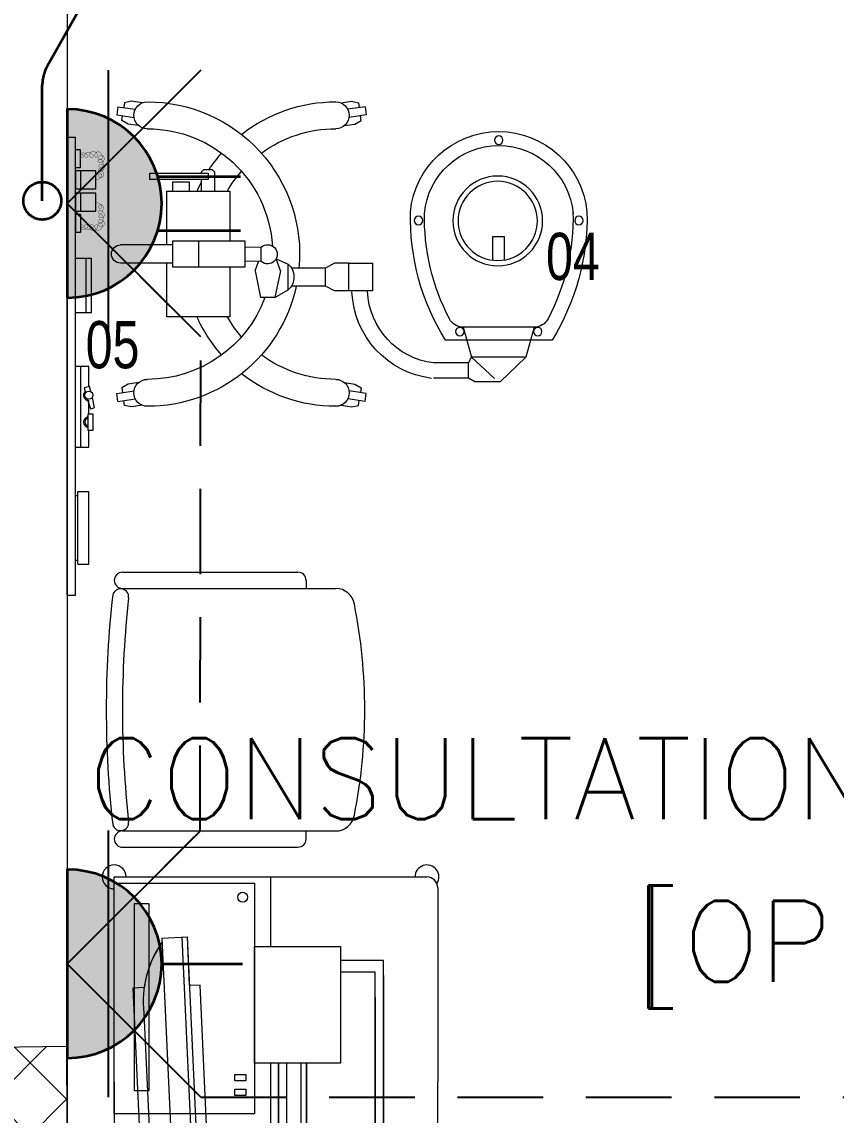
# Model space of a CAD drawing. Header units: inches. Extents: x -12418 to 242017, y -29325 to 19878.
# Drawn here: x 41715 to 43225, y -5720 to -3692 of the extents above; entities that cross this region are included whole.
import ezdxf
from ezdxf.enums import TextEntityAlignment as Align

# ---------------------------------------------------------------- set-up
doc = ezdxf.new("R2010")
doc.units = ezdxf.units.IN
doc.header["$LTSCALE"] = 25
doc.header["$MEASUREMENT"] = 0
doc.linetypes.add('DASHDOT', pattern=[25.4, 12.7, -6.35, 0, -6.35])
doc.linetypes.add('HIDDEN', pattern=[9.525, 6.35, -3.175])
doc.layers.get('0').update_dxf_attribs({"color": 8})
doc.layers.get('Defpoints').update_dxf_attribs({"color": 8})
for name, color, linetype, lineweight in [('00-Ground Floor$0$72_EGR_BASE_TEXT', 252, 'Continuous', 5), ('00-Ground Floor$0$72_EGR_EQP_TAG', 142, 'Continuous', 5), ('00-Ground Floor$0$C-HYDR-CTCH', 251, 'Continuous', 5), ('00-Ground Floor$0$Hatch', 254, 'Continuous', 5), ('00-Ground Floor$0$LOADING', 253, 'Continuous', 5), ('00-Ground Floor$0$Walls', 251, 'Continuous', 5), ('E-LITE-CLNG-CNDT', 6, 'DASHDOT', 35), ('E-LITE-EXIT-NUMB', 6, 'Continuous', 25), ('E-POWR-CLNG-CNDT', 6, 'DASHDOT', 35), ('E-POWR-FLOR-CNDT', 6, 'HIDDEN', 25), ('E-POWR-WALL @ 100', 4, 'Continuous', 35)]:
    doc.layers.add(name, color=color, linetype=linetype, lineweight=lineweight)
doc.styles.add('00-Ground Floor$0$SIMPLEX', font='SIMPLEX.shx', dxfattribs={"height": 150})
doc.styles.add('00-Ground Floor$0$X3G_ENTITY_257CFD', font='swisscl.ttf', dxfattribs={"height": 200})
doc.styles.add('DC_Simplex', font='SIMPLEX.shx', dxfattribs={"width": 0.7})

# ---------------------------------------------------------------- blocks, each defined once
blk = doc.blocks.new('00-Ground Floor$0$GF21016-P')
at = {"layer": '00-Ground Floor$0$LOADING', "extrusion": (-1.24384e-09, -1.20261e-09, -1)}
for p, q in [((0.0128, 0.0179), (0.0128, 0.4136)), ((0.4628, 0.0179), (0.4628, 0.4136)), ((-0.0022, 0.3585), (0.0128, 0.3585)), ((0.4778, 0.3585), (0.4628, 0.3585)), ((-0.0172, 0.0179), (-0.0172, 0.3435)), ((0.4928, 0.0179), (0.4928, 0.3435)), ((0.4778, 0.0029), (0.4778, 0.0029))]:
    blk.add_line(p, q, dxfattribs=at)
for centre, radius, start, end in [((-0.2378, -0.5362), 1.0036, 78.7568, 101.2432), ((-0.0478, 0.4136), 0.035, 0, 80.6557), ((-0.4278, 0.4136), 0.035, 99.3443, 180), ((0.0022, 0.3435), 0.015, 0, 90), ((-0.4778, 0.3435), 0.015, 90, 180), ((-0.0284, 0.0145), 0.015, 284.3864, 95.5209), ((-0.2378, 1.8928), 1.8749, 263.6341, 276.3659), ((-0.4471, 0.0145), 0.015, 84.4791, 255.6136), ((0.0022, 0.0179), 0.015, 270, 0), ((0.0022, 0.0179), 0.015, 180, 270), ((-0.2378, 1.8734), 1.8855, 263.5119, 276.4881), ((-0.4778, 0.0179), 0.015, 270, 0), ((-0.4778, 0.0179), 0.015, 180, 270)]:
    blk.add_arc(centre, radius, start, end, dxfattribs=at)
blk = doc.blocks.new('00-Ground Floor$0$mobile light')
at = {"layer": '00-Ground Floor$0$LOADING'}
for p, q in [((1882.58, -498.29), (1882.35, -499.8)), ((1882.58, -498.29), (1885.78, -498.78)), ((1883.78, -497.56), (1883.65, -498.45)), ((1885.1, -497.29), (1883.78, -497.56)), ((1887.04, -497.59), (1885.1, -497.29)), ((1923.94, -497.59), (1925.88, -497.29)), ((1928.41, -498.29), (1925.2, -498.78)), ((1925.88, -497.29), (1927.2, -497.56)), ((1927.2, -497.56), (1927.33, -498.45)), ((1928.41, -498.29), (1928.63, -499.8)), ((1882.35, -499.8), (1885.55, -500.28)), ((1883.28, -500.85), (1883.42, -499.96)), ((1884.47, -501.5), (1883.28, -500.85)), ((1928.63, -499.8), (1925.43, -500.28)), ((1926.52, -501.5), (1927.7, -500.85)), ((1927.7, -500.85), (1927.56, -499.96)), ((1886.4, -501.79), (1884.47, -501.5)), ((1924.58, -501.79), (1926.52, -501.5)), ((1947.59, -502.62), (1941.09, -502.62)), ((1948.76, -501.94), (1947.59, -502.62)), ((1947.59, -502.62), (1947.59, -505.45)), ((1948.15, -506.5), (1952.41, -502.55)), ((1953.47, -501.94), (1948.76, -501.94)), ((1958.23, -506.5), (1953.47, -501.94)), ((1947.59, -505.45), (1941.09, -505.45)), ((1946.6, -512.08), (1948.15, -506.5)), ((1947.59, -505.45), (1948.15, -506.5)), ((1958.23, -506.5), (1948.15, -506.5)), ((1959.78, -512.08), (1958.23, -506.5)), ((1963.08, -509.67), (1943.3, -509.67)), ((1959.78, -512.08), (1946.6, -512.08)), ((1908.01, -522.53), (1909, -517.55)), ((1911.69, -517.55), (1909, -517.55)), ((1912.69, -522.53), (1911.69, -517.55)), ((1911.69, -517.55), (1914.17, -518.99)), ((1914.17, -518.99), (1914.17, -523.77)), ((1922.73, -518.8), (1921.08, -519.69)), ((1925.38, -518.8), (1922.73, -518.8)), ((1921.08, -519.69), (1914.74, -519.69)), ((1921.08, -519.69), (1921.08, -523.01)), ((1921.08, -519.69), (1921.08, -523.01)), ((1892.68, -528.06), (1892.68, -523.24)), ((1892.68, -523.24), (1906.16, -523.24)), ((1897.5, -528.06), (1897.5, -523.24)), ((1906.16, -523.24), (1906.16, -528.06)), ((1908.01, -522.53), (1908.62, -524.28)), ((1912.69, -522.53), (1911.9, -524.78)), ((1921.08, -523.01), (1914.77, -523.01)), ((1922.73, -523.93), (1921.08, -523.04)), ((1892.68, -523.97), (1883.05, -523.97)), ((1909.15, -524.25), (1906.16, -524.32)), ((1909.15, -524.25), (1909.15, -526.94)), ((1911.9, -524.78), (1914.17, -523.77)), ((1925.38, -523.93), (1922.73, -523.93)), ((1892.68, -527.34), (1883.05, -527.34)), ((1909.15, -526.94), (1906.16, -526.87)), ((1906.16, -528.06), (1892.68, -528.06)), ((1886.4, -549.48), (1884.47, -549.77)), ((1924.58, -549.48), (1926.52, -549.77)), ((1882.35, -551.47), (1885.55, -550.99)), ((1882.58, -552.98), (1882.35, -551.47)), ((1884.47, -549.77), (1883.28, -550.42)), ((1883.28, -550.42), (1883.42, -551.31)), ((1928.63, -551.47), (1925.43, -550.99)), ((1926.52, -549.77), (1927.7, -550.42)), ((1927.7, -550.42), (1927.56, -551.31)), ((1928.41, -552.98), (1928.63, -551.47)), ((1882.58, -552.98), (1885.78, -552.5)), ((1883.78, -553.71), (1883.65, -552.82)), ((1885.1, -553.98), (1883.78, -553.71)), ((1887.04, -553.69), (1885.1, -553.98)), ((1923.94, -553.69), (1925.88, -553.98)), ((1928.41, -552.98), (1925.2, -552.5)), ((1925.88, -553.98), (1927.2, -553.71)), ((1927.2, -553.71), (1927.33, -552.82))]:
    blk.add_line(p, q, dxfattribs=at)
for points in [[(1903.33, -523.24), (1903.33, -514.02), (1891.61, -514.02), (1891.61, -523.97)], [(1954.27, -524.55), (1954.27, -528.82), (1952.05, -528.82), (1952.05, -524.5)], [(1891.61, -527.34), (1891.61, -537.34), (1903.33, -537.34), (1903.33, -528.06)], [(1892.74, -537.34), (1892.74, -539.04), (1895.76, -539.04), (1895.76, -537.34)], [(1898.05, -537.34), (1898.05, -539.5)], [(1898.05, -540.63), (1898.05, -540.87), (1898.53, -541.35), (1900.02, -541.35), (1900.5, -540.87), (1900.5, -537.34)]]:
    blk.add_lwpolyline(points, dxfattribs=at)
for points in [[(1929.78, -518.8), (1925.38, -518.8), (1925.38, -523.93), (1929.78, -523.93)], [(1899.3, -539.5), (1888.5, -539.5), (1888.5, -540.63), (1899.3, -540.63)]]:
    blk.add_lwpolyline(points, close=True, dxfattribs=at)
for centre, radius in [((1945.96, -511.25), 0.793), ((1960.42, -511.25), 0.793), ((1953.01, -531.79), 8.32), ((1953.01, -531.79), 7.35), ((1938.31, -531.85), 0.793), ((1968.07, -531.85), 0.793), ((1953.19, -546.77), 0.793)]:
    blk.add_circle(centre, radius, dxfattribs=at)
for centre, radius, start, end in [((1888.02, -499.89), 2.5, 90, 270), ((1888.02, -525.64), 28.25, 12.1463, 90), ((1922.96, -525.64), 28.25, 90, 128.2073), ((1922.96, -499.89), 2.5, 270, 90), ((1888.02, -525.64), 23.25, 20.3387, 90), ((1922.96, -525.64), 23.25, 90, 126.3743), ((1942.82, -519.31), 16.86, 97.1293, 177.6115), ((1922.96, -525.64), 28.25, 138.4974, 155.7305), ((1942.82, -519.31), 13.97, 97.1293, 177.6115), ((1922.96, -525.64), 23.25, 138.7224, 150.0382), ((1980.13, -532.49), 43.32, 148.2167, 181.2501), ((1926.25, -532.49), 43.32, 358.7499, 31.7833), ((1946.6, -514.96), 2.89, 90, 152.4092), ((1959.78, -514.96), 2.89, 27.5908, 90), ((1980.13, -532.49), 40.72, 152.4092, 181.2501), ((1926.25, -532.49), 40.72, 358.7499, 27.5908), ((1911.94, -521.38), 3.27, 313.0112, 46.9888), ((1888.02, -525.64), 28.25, 270, 5.3386), ((1883.05, -525.65), 1.68, 90, 270), ((1910.32, -525.6), 1.78, 229.0673, 130.9327), ((1888.02, -525.64), 23.25, 270, 356.3184), ((1953.19, -531.93), 16.44, 185.2361, 354.7639), ((1953.19, -531.93), 13.84, 185.2361, 354.7639), ((1922.96, -525.64), 28.25, 204.483, 208.105), ((1922.96, -525.64), 23.25, 210.2349, 221.2776), ((1922.96, -525.64), 28.25, 213.7985, 221.5026), ((1922.96, -525.64), 23.25, 233.6257, 270), ((1888.02, -551.39), 2.5, 90, 270), ((1922.96, -525.64), 28.25, 231.7927, 270), ((1922.96, -551.39), 2.5, 270, 90)]:
    blk.add_arc(centre, radius, start, end, dxfattribs=at)
blk = doc.blocks.new('00-Ground Floor$0$M.168.61.15')
at = {"layer": '00-Ground Floor$0$LOADING'}
for p, q in [((-10248.8, 19911.8), (-10248.8, 20292.7)), ((-10248.8, 20292.7), (-9668.8, 20292.7)), ((-9958.8, 20292.7), (-9958.8, 20163.4)), ((-9648.8, 20272.7), (-9648.8, 19911.8)), ((-10160.3, 20179.3), (-10113, 20181.5)), ((-10160.3, 20179.3), (-10138.7, 19705.9)), ((-10101.1, 19705.1), (-10123, 20181)), ((-10091.3, 19708), (-10113, 20181.7)), ((-10108.9, 20091.4), (-10113, 20181.7)), ((-9749.5, 20110), (-9749.5, 19664.7)), ((-9749.5, 19664.7), (-9749.5, 20110)), ((-10193.1, 20087.5), (-10214.1, 20086.6)), ((-10193.1, 20087.5), (-10214.1, 20086.6)), ((-10214.1, 20086.6), (-10200.8, 19793.4)), ((-10214.1, 20086.6), (-10200.8, 19793.4)), ((-10089.4, 20092.2), (-10108.9, 20091.4)), ((-10089.4, 20092.2), (-10108.9, 20091.4)), ((-10076.1, 19799.1), (-10089.4, 20092.2)), ((-10076.1, 19799.1), (-10089.4, 20092.2)), ((-9765.1, 20069.2), (-9765.1, 19763.5)), ((-10193.8, 20040.3), (-10184.8, 19841.3)), ((-9958.8, 19947.3), (-9958.8, 19530.9)), ((-9944, 19664.7), (-9944, 19947.3)), ((-9944, 19947.3), (-9944, 19664.7)), ((-9902.4, 19947.3), (-9902.4, 19762.4)), ((-9892, 19763.5), (-9892, 19947.3)), ((-10248.8, 19911.8), (-10248.8, 19530.9)), ((-9648.8, 19550.9), (-9648.8, 19911.8)), ((-10095.5, 19798.2), (-10076.1, 19799.1)), ((-10095.5, 19798.2), (-10076.1, 19799.1)), ((-10091.3, 19708), (-10095.5, 19798.2)), ((-10200.8, 19793.4), (-10179.8, 19794.3)), ((-10200.8, 19793.4), (-10179.9, 19794.3)), ((-9765.1, 19763.5), (-9892, 19763.5)), ((-9928.4, 19685.5), (-9928.4, 19747.9)), ((-9902.4, 19747.9), (-9928.4, 19747.9)), ((-9902.4, 19747.9), (-9902.4, 19685.5)), ((-9765.1, 19747.9), (-9892, 19747.9)), ((-9892, 19685.5), (-9892, 19747.9)), ((-9765.1, 19747.9), (-9765.1, 19685.5)), ((-10139, 19713.2), (-10138.7, 19705.9)), ((-10136.6, 19704), (-10116.2, 19704.2)), ((-10136.6, 19704), (-10116.2, 19704.2)), ((-10116.9, 19677.7), (-10117.2, 19704.2)), ((-10101.1, 19705.1), (-10093.2, 19705.8)), ((-10101.1, 19705.1), (-10093.2, 19705.8)), ((-10077.1, 19641.4), (-10116.9, 19677.7)), ((-9902.4, 19685.5), (-9928.4, 19685.5)), ((-9765.1, 19685.5), (-9892, 19685.5)), ((-9749.5, 19664.7), (-9944, 19664.7)), ((-9944, 19664.7), (-9749.5, 19664.7)), ((-10011.5, 19622.3), (-10077.1, 19641.4)), ((-9974.3, 19593.8), (-10011.5, 19622.3)), ((-9931.1, 19616.3), (-9974.3, 19593.8)), ((-9844, 19585.4), (-9931.1, 19616.3)), ((-9811, 19597.7), (-9841.1, 19597.7)), ((-9811, 19573), (-9841.1, 19573)), ((-10248.8, 19530.9), (-9668.8, 19530.9))]:
    blk.add_line(p, q, dxfattribs=at)
for points in [[(-9988.6, 20281.4), (-9988.6, 19853.1), (-10248.8, 19853.1), (-10248.8, 20281.4)], [(-10184.6, 20243.5), (-10184.6, 19896.1), (-10210.9, 19896.1), (-10210.9, 20243.5)], [(-9829.3, 20163.4), (-9829.3, 19947.3), (-9988.6, 19947.3), (-9988.6, 20163.4)], [(-10004.9, 19926), (-10004.9, 19914.5), (-10025, 19914.5), (-10025, 19926)], [(-10004.9, 19898.7), (-10004.9, 19887.3), (-10025, 19887.3), (-10025, 19898.7)], [(-9780.9, 19591), (-9780.9, 19581.8), (-9800.5, 19581.8), (-9800.5, 19591)], [(-9783.4, 19588.5), (-9783.4, 19584.3), (-9798, 19584.3), (-9798, 19588.5)]]:
    blk.add_lwpolyline(points, close=True, dxfattribs=at)
for points in [[(-9944, 19947.3), (-9944, 19664.7), (-9749.5, 19664.7), (-9749.5, 20137.8), (-9829.3, 20137.8)], [(-9892, 19947.3), (-9892, 19763.5), (-9764.8, 19763.5), (-9764.8, 20116), (-9829.3, 20116)], [(-9902.4, 19947.3), (-9902.4, 19762.4), (-9928.4, 19762.4), (-9928.4, 19947.3)], [(-9816, 19613.4), (-9740.9, 19613.4)], [(-9721.3, 19585.4), (-9721.3, 19584.8)], [(-9739.5, 19557.4), (-9816, 19557.4)]]:
    blk.add_lwpolyline(points, dxfattribs=at)
blk.add_circle((-10010.6, 20255.2), 9.18, dxfattribs=at)
for centre, radius, start, end in [((-10248.8, 20292.7), 22.2, 0, 270), ((-9668.8, 20292.7), 22.2, 326.3067, 180), ((-9668.8, 20272.7), 20, 0, 90), ((-10002.1, 20061.1), 192.9, 144.9564, 186.199), ((-10002.1, 20061.1), 192.9, 144.9564, 172.1216), ((-9991.9, 19838), 192.9, 179.0011, 220.3267), ((-9991.9, 19838), 192.9, 193.0799, 220.3268), ((-10136.6, 19706), 2.08, 182.6241, 270.6241), ((-10136.6, 19706), 2.08, 182.6241, 270.6241), ((-10109.4, 19716.2), 13.8, 240.5606, 306.8112), ((-10109.4, 19716.2), 13.8, 240.5606, 306.8112), ((-10093.4, 19707.9), 2.08, 274.6241, 2.6239), ((-10093.4, 19707.9), 2.08, 274.6241, 2.6239), ((-9816, 19585.4), 28, 90, 270), ((-9841.6, 19585.4), 33, 304.6644, 55.3356), ((-9751.5, 19585.1), 30.2, 293.3421, 69.5419), ((-10248.8, 19530.9), 22.2, 90, 0), ((-9668.8, 19530.9), 22.2, 180, 33.6936), ((-9668.8, 19550.9), 20, 270, 0)]:
    blk.add_arc(centre, radius, start, end, dxfattribs=at)
blk = doc.blocks.new('00-Ground Floor$0$ME19011A-P')
for p, q in [((-0.425, 0), (0.425, 0)), ((-0.425, 0), (-0.425, -0.015)), ((0.425, 0), (0.425, -0.015)), ((-0.425, -0.015), (0.425, -0.015)), ((-0.3675, -0.0198), (-0.2325, -0.0198)), ((-0.3675, -0.0198), (-0.3675, -0.0399)), ((-0.36, -0.015), (-0.36, -0.0198)), ((-0.24, -0.015), (-0.24, -0.0198)), ((-0.2325, -0.0198), (-0.2325, -0.0399)), ((-0.15, -0.015), (-0.15, -0.04)), ((0, -0.015), (0, -0.04)), ((0.1, -0.015), (0.1, -0.045)), ((0.2, -0.045), (0.2, -0.015)), ((0.2818, -0.015), (0.2484, -0.015)), ((0.2484, -0.0243), (0.2484, -0.015)), ((0.2818, -0.0243), (0.2818, -0.015)), ((0.3211, -0.015), (0.2877, -0.015)), ((0.2877, -0.015), (0.2877, -0.0531)), ((0.3211, -0.0531), (0.3211, -0.015)), ((0.3623, -0.015), (0.3289, -0.015)), ((0.3289, -0.015), (0.3289, -0.0531)), ((0.3623, -0.0531), (0.3623, -0.015)), ((0.3682, -0.0243), (0.3682, -0.015)), ((0.3682, -0.015), (0.4016, -0.015)), ((0.4016, -0.0243), (0.4016, -0.015)), ((-0.3675, -0.0399), (-0.2325, -0.0399)), ((-0.15, -0.025), (0, -0.025)), ((-0.15, -0.04), (-0.1187, -0.04)), ((-0.0887, -0.04), (-0.0637, -0.04)), ((-0.0606, -0.0371), (-0.0787, -0.0432)), ((-0.0402, -0.0312), (-0.0496, -0.0337)), ((-0.0376, -0.0409), (-0.0402, -0.0312)), ((-0.0379, -0.04), (0, -0.04)), ((0.1, -0.035), (0.2, -0.035)), ((0.2818, -0.0243), (0.2484, -0.0243)), ((0.3211, -0.0243), (0.2877, -0.0243)), ((0.3623, -0.0243), (0.3289, -0.0243)), ((0.3682, -0.0243), (0.4016, -0.0243)), ((-0.0787, -0.0432), (-0.077, -0.0497)), ((-0.0582, -0.046), (-0.077, -0.0497)), ((-0.047, -0.0434), (-0.0376, -0.0409)), ((0.1, -0.045), (0.2, -0.045)), ((0.2877, -0.0531), (0.3211, -0.0531)), ((0.3289, -0.0531), (0.3623, -0.0531))]:
    blk.add_line(p, q)
blk.add_lwpolyline([(-0.1187, -0.0482), (-0.0887, -0.0482), (-0.0887, -0.0382), (-0.1187, -0.0382)], close=True)
at = {"color": 8, "const_width": 0.000601}
for points in [[(0.3044, -0.0531, -0.184574), (0.2977, -0.0636, -1.44364), (0.2961, -0.0581, -0.837915), (0.2969, -0.0664, -0.30536), (0.2839, -0.062, -1.584726), (0.2894, -0.0609, -0.253153), (0.2827, -0.0684, -0.874198), (0.2775, -0.0585, -0.915253), (0.2791, -0.0658, -0.223821), (0.2683, -0.0644, -1.703343), (0.272, -0.0597, -0.588962), (0.2621, -0.068, -0.717795), (0.2625, -0.0581, -0.983104), (0.2645, -0.0644, -0.326362), (0.2534, -0.0609, -0.758716), (0.2609, -0.0514, -0.906186), (0.2593, -0.0565, -0.189488), (0.2526, -0.0522, -0.7948), (0.2613, -0.0423, -1.223996), (0.2574, -0.047, -0.072149), (0.2534, -0.0403, -0.645886), (0.2609, -0.0324, -1.366917), (0.2574, -0.0371, -0.078415), (0.2542, -0.0308, -0.723006), (0.2613, -0.0256, -1.105484), (0.2582, -0.0292, -0.221197), (0.2566, -0.0243, -0.221197)], [(0.3456, -0.0531, 0.184574), (0.3523, -0.0636, 1.44364), (0.3539, -0.0581, 0.837915), (0.3531, -0.0664, 0.30536), (0.3661, -0.062, 1.584726), (0.3606, -0.0609, 0.253153), (0.3673, -0.0684, 0.874198), (0.3725, -0.0585, 0.915253), (0.3709, -0.0658, 0.223821), (0.3817, -0.0644, 1.703343), (0.378, -0.0597, 0.588962), (0.3879, -0.068, 0.717795), (0.3875, -0.0581, 0.983104), (0.3855, -0.0644, 0.326362), (0.3966, -0.0609, 0.758716), (0.3891, -0.0514, 0.906186), (0.3907, -0.0565, 0.189488), (0.3974, -0.0522, 0.7948), (0.3887, -0.0423, 1.223996), (0.3926, -0.047, 0.072149), (0.3966, -0.0403, 0.645886), (0.3891, -0.0324, 1.366917), (0.3926, -0.0371, 0.078415), (0.3958, -0.0308, 0.723006), (0.3887, -0.0256, 1.105484), (0.3918, -0.0292, 0.221197), (0.3934, -0.0243, 0.221197)]]:
    blk.add_lwpolyline(points, format="xyb", dxfattribs=at)
blk.add_circle((-0.0537, -0.04), 0.0075)
for centre, radius, start, end in [((-0.1037, -0.04), 0.01, 10.4593, 169.5407), ((-0.1037, -0.04), 0.0075, 14.0075, 165.9925), ((-0.0537, -0.04), 0.01, 45, 180)]:
    blk.add_arc(centre, radius, start, end)
blk = doc.blocks.new('00-Ground Floor$0$M.44.57.64')
at = {"layer": '00-Ground Floor$0$LOADING', "xscale": 1000.000000000002, "yscale": 1000.000000000002, "zscale": 1000.000000000002, "rotation": 225.9999036123427}
blk.add_blockref('00-Ground Floor$0$ME19011A-P', (-80806.9, 16720.7), dxfattribs=at)
blk = doc.blocks.new('00-Ground Floor')
at = {"layer": '00-Ground Floor$0$Hatch'}
h = blk.add_hatch(dxfattribs=at)
h.set_pattern_fill('ANSI37', color=256, scale=30)
h.set_pattern_definition([(45, (-1981.42, -13099.68), (-67.35192, 67.35192), []), (135, (-1981.42, -13099.68), (-67.35192, -67.35192), [])])
h.paths.add_polyline_path([(48971.2, 8818.2), (48367.3, 8810.1), (48371.2, 8521.7), (48975.1, 8529.8)])
h.paths.add_polyline_path([(41810.5, 8810.5), (41227, 8805), (41207, 8513.7), (41790.5, 8519.1)])
h.paths.add_polyline_path([(27433.5, 8803.1), (26834.4, 8799), (26828.7, 8506), (27427.8, 8510)])
h.paths.add_polyline_path([(34618.7, 8805.3), (34017.5, 8797.8), (34009.3, 8512.1), (34610.5, 8519.6)])
h.paths.add_polyline_path([(20214.3, 8812.4), (19607.8, 8790.5), (19622.4, 8498), (20228.8, 8519.8)])
h.paths.add_polyline_path([(13477.7, 8802), (12255.7, 8825.9), (12249.3, 8529.8), (13471.3, 8505.8)])
h.paths.add_polyline_path([(13491.8, 1601.9), (12276.8, 1586.2), (12263.3, 1293.7), (13478.3, 1309.4)])
h.paths.add_polyline_path([(13465.7, -5591.3), (12262.6, -5607.3), (12256.9, -5900.3), (13460, -5884.3)])
h.paths.add_polyline_path([(13484.2, -12790), (12287.5, -12801.4), (12290.4, -13095.9), (13487, -13084.4)])
h.paths.add_polyline_path([(5849.2, -12787.9), (5245.6, -12791.6), (5256.3, -13077.1), (5859.8, -13073.4)])
h.paths.add_polyline_path([(5833.8, -5589.9), (5236.9, -5588.3), (5236.8, -5889.5), (5833.6, -5891)])
h.paths.add_polyline_path([(5843.6, 1599.7), (5224.3, 1600.9), (5213.7, 1298), (5833, 1296.7)])
h.paths.add_polyline_path([(5820.3, 8779.1), (5219.7, 8793.5), (5216, 8503.9), (5816.7, 8489.4)])
h.paths.add_polyline_path([(-1378.8, 8777.2), (-1981.4, 8799.9), (-1979.5, 8511.6), (-1376.9, 8488.9)])
h.paths.add_polyline_path([(-1371.1, -5601.1), (-1973.1, -5608.1), (-1969.7, -5899.7), (-1367.7, -5892.7)])
h.paths.add_polyline_path([(-1353.5, -12795.7), (-1951.9, -12796.7), (-1947.1, -13097.4), (-1348.7, -13096.4)])
h.paths.add_polyline_path([(20233.2, -12782.5), (19627.5, -12795.4), (19633.2, -13096.6), (20238.9, -13083.7)])
h.paths.add_polyline_path([(20226.6, -5590), (19632.3, -5607.6), (19634.4, -5904.1), (20228.7, -5886.6)])
h.paths.add_polyline_path([(20217.9, 1618), (19619, 1610.4), (19623, 1310.2), (20221.9, 1317.9)])
h.paths.add_polyline_path([(27418.3, 1602.8), (26816.3, 1607.5), (26820.6, 1315.3), (27422.5, 1310.7)])
h.paths.add_polyline_path([(27422, -5579.9), (26818.1, -5597.5), (26831.6, -5897.5), (27431.7, -5876.5)])
h.paths.add_polyline_path([(27438.1, -12795.9), (26834.3, -12789.3), (26831.9, -13075), (27435.7, -13081.6)])
h.paths.add_polyline_path([(34636.6, -12785.4), (34039.3, -12800), (34048.3, -13099.7), (34645.6, -13085.1)])
h.paths.add_polyline_path([(34629.3, -5597.1), (34028, -5595.2), (34029.2, -5892.4), (34630.4, -5894.3)])
h.paths.add_polyline_path([(34592.8, 1606.7), (34012, 1611.4), (34031.7, 1321.6), (34612.5, 1316.9)])
h.paths.add_polyline_path([(41796.2, 1606), (41198.6, 1619.8), (41200.6, 1327.8), (41798.2, 1314.1)])
h.paths.add_polyline_path([(41797.2, -5592.6), (41228.8, -5600.2), (41230.6, -5894.3), (41799, -5886.7)])
h.paths.add_polyline_path([(41834.3, -12789.7), (41229, -12792.4), (41230.4, -13096.9), (41835.6, -13094.3)])
h.paths.add_polyline_path([(49008.5, -12790.2), (48420.5, -12774.1), (48407.3, -13081.4), (48995.3, -13097.4)])
h.paths.add_polyline_path([(48992.7, -5590.8), (48389.5, -5589.7), (48387.5, -5886.2), (48990.7, -5887.3)])
at = {"layer": '00-Ground Floor$0$C-HYDR-CTCH', "flags": 128}
blk.add_lwpolyline([(41230.6, -5894.3), (41228.8, -5600.2), (41797.2, -5592.6), (41799, -5886.7), (41230.6, -5894.3)], dxfattribs=at)
at = {"layer": '00-Ground Floor$0$Walls'}
blk.add_line((41799, -2847.4, 0), (41799, -6847.4), dxfattribs=at)
at = {"layer": '00-Ground Floor$0$LOADING', "xscale": -10, "yscale": 10, "zscale": 10, "rotation": 180}
blk.add_blockref('00-Ground Floor$0$mobile light', (23067.2, -9379.2, 0), dxfattribs=at)
at = {"layer": '00-Ground Floor$0$LOADING', "rotation": 224.0000963876573}
blk.add_blockref('00-Ground Floor$0$M.44.57.64', (-27943.7, -48436.4, 0), dxfattribs=at)
at = {"layer": '00-Ground Floor$0$LOADING', "color": 1, "extrusion": (2.24019e-05, 2.67576e-11, 1), "xscale": -1000.000000000004, "yscale": 1000.000000000004, "zscale": -1000.000000000004, "rotation": 270.0000251123531}
blk.add_blockref('00-Ground Floor$0$GF21016-P', (41883.3, -5206, 0.9), dxfattribs=at)
at = {"layer": '00-Ground Floor$0$LOADING'}
blk.add_blockref('00-Ground Floor$0$M.168.61.15', (52134.8, -25571.2, 0), dxfattribs=at)
at = {"layer": '00-Ground Floor$0$72_EGR_BASE_TEXT', "char_height": 150, "attachment_point": 2, "style": '00-Ground Floor$0$SIMPLEX'}
for s, insert in [('CONSULTATION ROOM NEUROLOGY', (43544.6, -5021.2)), ('[OPDG37]', (43343, -5322.8, 0))]:
    blk.add_mtext(s, dxfattribs=dict(at, insert=insert))
at = {"layer": '00-Ground Floor$0$72_EGR_EQP_TAG', "char_height": 87.47, "attachment_point": 2, "style": '00-Ground Floor$0$X3G_ENTITY_257CFD'}
for s, insert in [('04', (42736.7, -4083.4, 0)), ('05', (41882.9, -4247.2, 0))]:
    blk.add_mtext(s, dxfattribs=dict(at, insert=insert))
blk = doc.blocks.new('*U17')
h = blk.add_hatch(color=253)
edge = h.paths.add_edge_path()
edge.add_line((-1.75, 0), (1.75, 0))
edge.add_arc((0, 0), 1.75, 180, 360, ccw=False)
for p, q in [((-0.5, -1.677), (-0.5, -3.211)), ((0.5, -1.677), (0.5, -3.211))]:
    blk.add_line(p, q)
blk.add_lwpolyline([(-1.75, 0, 1), (1.75, 0)], format="xyb", close=True)
at = {"layer": 'Defpoints'}
for p, q in [((-2.475, -2.475), (0, 0)), ((2.475, -2.475), (0, 0)), ((2.475, -0.758), (-2.475, -0.758))]:
    blk.add_line(p, q, dxfattribs=at)
at = {"layer": 'E-LITE-EXIT-NUMB', "style": 'DC_Simplex', "width": 0.7, "flags": 8}
blk.add_attdef('TYPE', text='', height=2, rotation=360, dxfattribs=at).set_placement((-2.682, 5.238), align=Align.RIGHT)
blk.add_attdef('CIRCUIT', (2.682, 5.238), '', height=2, rotation=360, dxfattribs=at)
blk = doc.blocks.new('*U16')
h = blk.add_hatch(color=253)
edge = h.paths.add_edge_path()
edge.add_line((0, 1.75), (0, -1.75))
edge.add_arc((0, 0), 1.75, -270, -90, ccw=False)
blk.add_line((-1.75, 0), (-3.25, 0))
blk.add_lwpolyline([(0, 1.75, 1), (0, -1.75)], format="xyb", close=True)
at = {"layer": 'Defpoints'}
for p, q in [((-2.475, 2.475), (0, 0)), ((-0.758, -2.475), (-0.758, 2.475)), ((-2.475, -2.475), (0, 0))]:
    blk.add_line(p, q, dxfattribs=at)
at = {"layer": 'E-LITE-EXIT-NUMB', "style": 'DC_Simplex', "width": 0.7, "flags": 8}
blk.add_attdef('TYPE', text='', height=2, rotation=360, dxfattribs=at).set_placement((-2.682, 5.238), align=Align.RIGHT)
blk.add_attdef('CIRCUIT', (2.682, 5.238), '', height=2, rotation=360, dxfattribs=at)

msp = doc.modelspace()

# ---------------------------------------------------------------- linework, layer by layer
at = {"layer": 'E-POWR-CLNG-CNDT', "elevation": 0}
msp.add_lwpolyline([(41752.6, -4024), (41752.6, -3809.6, -0.129566), (41762.4, -3772.7), (41865.1, -3591.3, 0.129566), (41874.9, -3554.3), (41874.9, -1197.4)], format="xyb", dxfattribs=at)
at = {"layer": 'E-POWR-CLNG-CNDT'}
msp.add_circle((41752.6, -4024, 0), 35, dxfattribs=at)
at = {"layer": 'E-POWR-FLOR-CNDT', "elevation": 0}
msp.add_lwpolyline([(41922.8, -5315.7), (42045.3, -5193.2), (42046.5, -4276.4), (41922.8, -4152.7)], dxfattribs=at)
msp.add_lwpolyline([(41922.8, -5563.2), (42046.5, -5687), (44860.4, -5687, 0.414214), (44935.4, -5612), (44935.4, -4474.2), (45059.2, -4350.5)], format="xyb", dxfattribs=at)

# ---------------------------------------------------------------- block references
at = {"layer": 'E-LITE-CLNG-CNDT'}
msp.add_blockref('00-Ground Floor', (0, 0), dxfattribs=at)
at = {"layer": 'E-POWR-WALL @ 100', "xscale": 100, "yscale": 100, "zscale": 100}
for name, p, rotation in [('*U17', (41799, -4028.9, 0), 89.99999999999999), ('*U16', (41799, -5439.5, 0), 180)]:
    msp.add_blockref(name, p, dxfattribs=dict(at, rotation=rotation))

doc.saveas('drawing.dxf')
